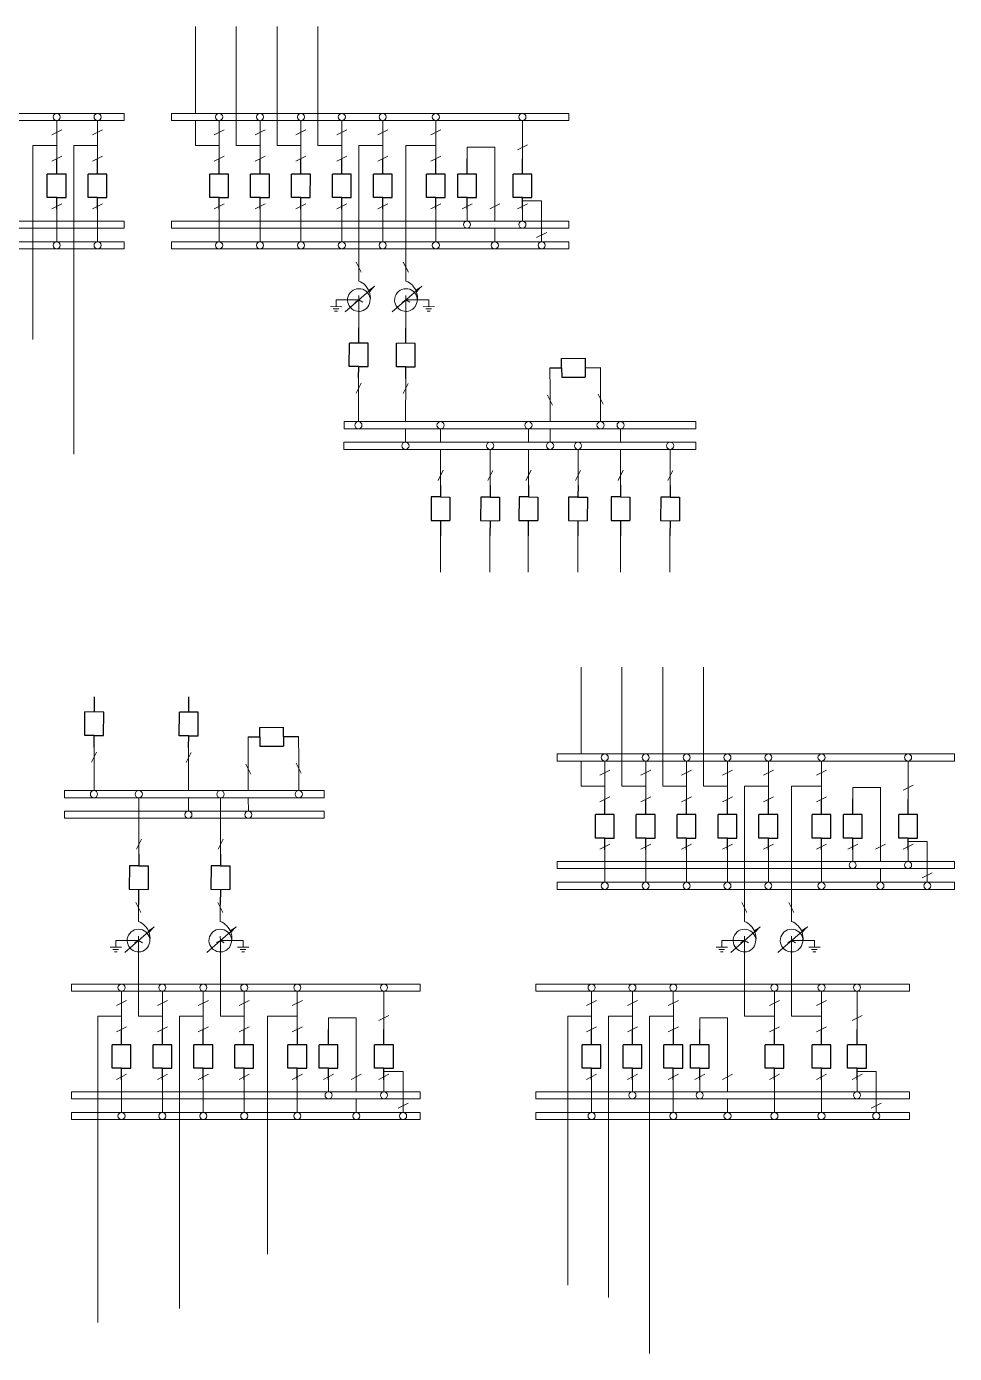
# Model space of a CAD drawing. Header units: millimetres. Extents: x 261 to 7736, y -4274 to -131.
# Drawn here: x 7341 to 7736, y -4259 to -3693 of the extents above; entities that cross this region are included whole.
import ezdxf

# ---------------------------------------------------------------- set-up
doc = ezdxf.new("R2010")
doc.units = ezdxf.units.MM
doc.layers.add('СХЕМА1', color=7, linetype='Continuous')
doc.layers.add('тонкая', color=7, linetype='Continuous', lineweight=20)
doc.layers.add('штриховка', color=2, linetype='Continuous', lineweight=20)

# ---------------------------------------------------------------- blocks, each defined once
blk = doc.blocks.new('Выключатель')
for p, q in [((0, 10), (0, 16.5)), ((-4, 0), (-4, 10)), ((-4, 10), (4, 10)), ((4, 0), (4, 10)), ((0, 0), (-4, 0)), ((0, 0), (4, 0)), ((0, -5), (0, 0))]:
    blk.add_line(p, q)

msp = doc.modelspace()

# ---------------------------------------------------------------- linework, layer by layer
at = {"lineweight": 15}
for p, q in [((7412.73, -3693.41), (7412.73, -3730.43)), ((7430.13, -3744.09), (7430.13, -3693.41)), ((7447.56, -3744.09), (7447.56, -3693.41)), ((7464.98, -3744.09), (7464.98, -3693.41)), ((7382.33, -3733.43), (7382.33, -3730.43)), ((7412.73, -3733.43), (7412.73, -3744.09)), ((7571.86, -3730.43), (7571.86, -3733.43)), ((7343.48, -3826.75), (7343.48, -3744.09)), ((7360.9, -3744.09), (7360.9, -3875.5)), ((7482.41, -3744.09), (7482.37, -3801.8)), ((7502.44, -3744.09), (7502.44, -3801.8)), ((7382.33, -3779.26), (7382.33, -3776.26)), ((7571.86, -3776.26), (7571.86, -3779.26)), ((7382.33, -3788.1), (7382.33, -3785.1)), ((7571.86, -3785.1), (7571.86, -3788.1)), ((7482.4, -3809.87), (7482.39, -3807.97)), ((7502.47, -3809.87), (7502.46, -3807.97)), ((7475.13, -3812.74), (7470.29, -3812.72)), ((7473.91, -3813.7), (7471.49, -3813.69)), ((7473.3, -3814.67), (7472.09, -3814.66)), ((7472.73, -3809.82), (7472.71, -3812.73)), ((7482.4, -3809.87), (7472.73, -3809.82)), ((7480.73, -3810.88), (7482.4, -3809.87)), ((7482.4, -3809.87), (7484.09, -3810.86)), ((7482.41, -3821.84), (7482.41, -3809.9)), ((7500.8, -3810.88), (7502.47, -3809.87)), ((7502.47, -3809.87), (7512.15, -3809.82)), ((7502.47, -3809.87), (7504.16, -3810.86)), ((7502.47, -3809.87), (7502.47, -3821.84)), ((7509.75, -3812.74), (7514.59, -3812.71)), ((7510.96, -3813.7), (7513.38, -3813.69)), ((7511.57, -3814.67), (7512.78, -3814.66)), ((7512.15, -3809.82), (7512.17, -3812.73)), ((7476.1, -3861.69), (7476.09, -3861.69)), ((7476.09, -3864.76), (7476.09, -3861.69)), ((7476.09, -3861.69), (7625.99, -3861.69)), ((7476.09, -3864.76), (7625.99, -3864.76)), ((7517.24, -3870.43), (7517.24, -3864.76)), ((7554.67, -3870.43), (7554.67, -3864.76)), ((7593.94, -3870.43), (7593.94, -3864.76)), ((7625.99, -3864.76), (7625.99, -3861.69)), ((7476.06, -3870.43), (7476.05, -3870.43)), ((7476.05, -3873.5), (7476.05, -3870.43)), ((7476.05, -3870.43), (7625.99, -3870.43)), ((7625.99, -3873.5), (7625.99, -3870.43)), ((7476.05, -3873.5), (7625.99, -3873.5)), ((7517.24, -3888.77), (7517.24, -3873.5)), ((7538.36, -3888.88), (7538.36, -3873.5)), ((7554.67, -3888.77), (7554.67, -3873.5)), ((7575.79, -3888.88), (7575.79, -3873.5)), ((7593.94, -3888.77), (7593.94, -3873.5)), ((7615.07, -3888.88), (7615.07, -3873.5)), ((7517.12, -3910.27), (7517.12, -3925.83)), ((7538.25, -3910.27), (7538.25, -3925.83)), ((7554.55, -3910.27), (7554.55, -3925.83)), ((7575.68, -3910.27), (7575.68, -3925.83)), ((7593.83, -3910.27), (7593.83, -3925.83)), ((7614.95, -3910.27), (7614.95, -3925.83)), ((7577.06, -3966.22), (7577.06, -4003.24)), ((7594.45, -4016.9), (7594.45, -3966.22)), ((7611.88, -4016.9), (7611.88, -3966.22)), ((7629.3, -4016.9), (7629.3, -3966.22)), ((7577.06, -4006.24), (7577.06, -4016.9)), ((7736.18, -4003.24), (7736.18, -4006.24)), ((7646.73, -4016.9), (7646.69, -4074.6)), ((7666.76, -4016.9), (7666.76, -4074.6)), ((7357.03, -4021.89), (7357.03, -4018.83)), ((7357.03, -4018.83), (7467.67, -4018.83)), ((7357.03, -4021.89), (7467.67, -4021.89)), ((7388.64, -4045.9), (7388.64, -4021.89)), ((7423.45, -4045.9), (7423.45, -4021.89)), ((7467.67, -4021.89), (7467.67, -4018.83)), ((7356.98, -4030.63), (7356.98, -4027.56)), ((7356.98, -4027.56), (7467.67, -4027.56)), ((7467.67, -4030.63), (7467.67, -4027.56)), ((7356.98, -4030.63), (7467.67, -4030.63)), ((7736.18, -4049.06), (7736.18, -4052.06)), ((7736.18, -4057.9), (7736.18, -4060.9)), ((7388.49, -4074.6), (7388.53, -4067.4)), ((7423.34, -4074.6), (7423.34, -4067.4)), ((7381.26, -4085.55), (7376.42, -4085.52)), ((7378.85, -4082.63), (7378.84, -4085.53)), ((7388.53, -4082.68), (7378.85, -4082.63)), ((7386.86, -4083.69), (7388.53, -4082.68)), ((7388.53, -4082.68), (7388.52, -4080.77)), ((7388.53, -4114.91), (7388.53, -4082.68)), ((7388.53, -4082.68), (7390.21, -4083.67)), ((7421.71, -4083.69), (7423.38, -4082.68)), ((7423.38, -4082.68), (7423.37, -4080.77)), ((7423.38, -4082.68), (7433.06, -4082.63)), ((7423.38, -4114.91), (7423.38, -4082.68)), ((7423.38, -4082.68), (7425.06, -4083.67)), ((7430.65, -4085.54), (7435.49, -4085.52)), ((7433.06, -4082.63), (7433.07, -4085.53)), ((7639.45, -4085.55), (7634.61, -4085.52)), ((7637.05, -4082.63), (7637.03, -4085.53)), ((7646.73, -4082.68), (7637.05, -4082.63)), ((7645.06, -4083.69), (7646.73, -4082.68)), ((7646.73, -4082.68), (7646.72, -4080.77)), ((7646.73, -4082.68), (7648.41, -4083.67)), ((7665.13, -4083.69), (7666.8, -4082.68)), ((7666.8, -4082.68), (7666.79, -4080.77)), ((7666.8, -4082.68), (7676.48, -4082.63)), ((7666.8, -4082.68), (7668.48, -4083.67)), ((7674.07, -4085.54), (7678.91, -4085.52)), ((7676.48, -4082.63), (7676.49, -4085.53)), ((7380.04, -4086.51), (7377.62, -4086.49)), ((7379.43, -4087.47), (7378.22, -4087.47)), ((7431.87, -4086.51), (7434.29, -4086.49)), ((7432.48, -4087.47), (7433.69, -4087.46)), ((7638.24, -4086.51), (7635.82, -4086.49)), ((7637.63, -4087.47), (7636.42, -4087.47)), ((7675.29, -4086.51), (7677.71, -4086.49)), ((7675.9, -4087.47), (7677.11, -4087.46)), ((7508.51, -4104.25), (7508.51, -4101.25)), ((7717, -4101.25), (7717, -4104.25)), ((7371.11, -4245.38), (7371.11, -4114.91)), ((7405.95, -4114.91), (7405.95, -4239.4)), ((7443.41, -4114.91), (7443.41, -4216.33)), ((7571.39, -4114.91), (7571.39, -4229.53)), ((7588.81, -4114.91), (7588.81, -4234.68)), ((7606.23, -4114.91), (7606.23, -4258.57)), ((7508.51, -4150.07), (7508.51, -4147.07)), ((7717, -4147.07), (7717, -4150.07)), ((7508.51, -4158.92), (7508.51, -4155.92)), ((7717, -4155.92), (7717, -4158.92))]:
    msp.add_line(p, q, dxfattribs=at)
at = {"color": 18, "lineweight": 15, "true_color": 0x000000}
for p, q in [((7563.86, -3848.36), (7563.81, -3838.8)), ((7585.36, -3848.24), (7585.31, -3838.69)), ((7482.29, -3843.23), (7482.23, -3861.69)), ((7502.36, -3843.34), (7502.3, -3861.69)), ((7563.86, -3848.36), (7563.89, -3861.69)), ((7585.36, -3848.24), (7585.38, -3861.69)), ((7481, -3861.76), (7481, -3861.72)), ((7481, -3861.76), (7481, -3861.72)), ((7487.19, -3864.75), (7487.19, -3864.82)), ((7502.29, -3864.76), (7502.27, -3870.43)), ((7515.3, -3861.69), (7515.3, -3861.69)), ((7563.89, -3864.76), (7563.91, -3870.43)), ((7480.95, -3870.5), (7480.95, -3870.46)), ((7369.62, -4000.36), (7369.56, -4018.83)), ((7409.87, -4000.47), (7409.81, -4018.83)), ((7435.27, -4005.49), (7435.22, -3995.93)), ((7456.76, -4005.38), (7456.71, -3995.82)), ((7435.27, -4005.49), (7435.3, -4018.83)), ((7456.76, -4005.38), (7456.79, -4018.83)), ((7386.71, -4018.83), (7386.71, -4018.83)), ((7409.8, -4021.89), (7409.78, -4027.57)), ((7435.3, -4021.89), (7435.31, -4027.56))]:
    msp.add_line(p, q, dxfattribs=at)
at = {"lineweight": 15}
for centre, radius in [((7353.64, -3731.93), 1.5), ((7371.06, -3731.93), 1.5), ((7422.87, -3731.93), 1.5), ((7440.29, -3731.93), 1.5), ((7457.72, -3731.93), 1.5), ((7475.14, -3731.93), 1.5), ((7492.57, -3731.93), 1.5), ((7515.2, -3731.93), 1.5), ((7552.11, -3731.93), 1.5), ((7528.51, -3777.76), 1.5), ((7552.11, -3777.76), 1.5), ((7353.64, -3786.6), 1.5), ((7371.06, -3786.6), 1.5), ((7422.87, -3786.6), 1.5), ((7440.29, -3786.6), 1.5), ((7457.72, -3786.6), 1.5), ((7475.14, -3786.6), 1.5), ((7492.56, -3786.6), 1.5), ((7515.2, -3786.6), 1.5), ((7540.33, -3786.6), 1.5), ((7560.28, -3786.6), 1.5), ((7482.2, -3863.23), 1.53), ((7517.22, -3863.23), 1.53), ((7554.65, -3863.23), 1.53), ((7585.38, -3863.23), 1.53), ((7593.92, -3863.23), 1.53), ((7502.24, -3871.96), 1.53), ((7538.34, -3871.96), 1.53), ((7563.89, -3871.96), 1.53), ((7575.77, -3871.96), 1.53), ((7615.05, -3871.96), 1.53), ((7587.19, -4004.74), 1.5), ((7604.62, -4004.74), 1.5), ((7622.04, -4004.74), 1.5), ((7639.46, -4004.74), 1.5), ((7656.89, -4004.74), 1.5), ((7679.53, -4004.74), 1.5), ((7716.44, -4004.74), 1.5), ((7369.53, -4020.36), 1.53), ((7388.62, -4020.36), 1.53), ((7423.43, -4020.36), 1.53), ((7456.79, -4020.36), 1.53), ((7409.75, -4029.1), 1.53), ((7435.3, -4029.1), 1.53), ((7692.83, -4050.56), 1.5), ((7716.44, -4050.56), 1.5), ((7587.19, -4059.4), 1.5), ((7604.61, -4059.4), 1.5), ((7622.04, -4059.4), 1.5), ((7639.46, -4059.4), 1.5), ((7656.89, -4059.4), 1.5), ((7679.52, -4059.4), 1.5), ((7704.65, -4059.4), 1.5), ((7724.6, -4059.4), 1.5), ((7381.27, -4102.75), 1.5), ((7398.69, -4102.75), 1.5), ((7416.11, -4102.75), 1.5), ((7433.54, -4102.75), 1.5), ((7456.18, -4102.75), 1.5), ((7493.09, -4102.75), 1.5), ((7581.55, -4102.75), 1.5), ((7598.97, -4102.75), 1.5), ((7616.39, -4102.75), 1.5), ((7659.49, -4102.75), 1.5), ((7679.53, -4102.75), 1.5), ((7694.66, -4102.75), 1.5), ((7469.49, -4148.57), 1.5), ((7493.09, -4148.57), 1.5), ((7598.97, -4148.57), 1.5), ((7627.65, -4148.57), 1.5), ((7694.66, -4148.57), 1.5), ((7381.26, -4157.42), 1.5), ((7398.69, -4157.42), 1.5), ((7416.11, -4157.42), 1.5), ((7433.54, -4157.42), 1.5), ((7456.17, -4157.42), 1.5), ((7481.3, -4157.42), 1.5), ((7501.25, -4157.42), 1.5), ((7581.54, -4157.42), 1.5), ((7616.39, -4157.42), 1.5), ((7639.47, -4157.42), 1.5), ((7659.49, -4157.42), 1.5), ((7679.52, -4157.42), 1.5), ((7702.83, -4157.42), 1.5)]:
    msp.add_circle(centre, radius, dxfattribs=at)
for centre, radius, start, end in [((7479.62, -3808.97), 7.68, 329.6801, 69.0453), ((7499.69, -3808.97), 7.68, 329.6801, 69.0453), ((7482.41, -3809.9), 4.84, 0.3004, 322.576), ((7502.47, -3809.9), 4.84, 0.3004, 322.576), ((7385.75, -4081.77), 7.68, 329.6801, 69.0453), ((7420.59, -4081.77), 7.68, 329.6801, 69.0453), ((7643.94, -4081.77), 7.68, 329.6801, 69.0453), ((7664.01, -4081.77), 7.68, 329.6801, 69.0453), ((7388.53, -4082.71), 4.84, 0.3004, 322.576), ((7423.38, -4082.71), 4.84, 0.3004, 322.576), ((7646.73, -4082.71), 4.84, 0.3004, 322.576), ((7666.8, -4082.71), 4.84, 0.3004, 322.576)]:
    msp.add_arc(centre, radius, start, end, dxfattribs=at)
at = {"layer": 'СХЕМА1', "lineweight": 15}
for p, q in [((7355.79, -3737.36), (7351.51, -3739.5)), ((7373.22, -3737.36), (7368.93, -3739.5)), ((7425.02, -3737.36), (7420.74, -3739.5)), ((7442.45, -3737.36), (7438.16, -3739.5)), ((7459.87, -3737.36), (7455.59, -3739.5)), ((7477.3, -3737.36), (7473.01, -3739.5)), ((7494.72, -3737.36), (7490.44, -3739.5)), ((7517.36, -3737.36), (7513.07, -3739.5)), ((7554.27, -3743.77), (7549.98, -3745.91)), ((7355.79, -3748.68), (7351.51, -3750.82)), ((7373.22, -3748.68), (7368.93, -3750.82)), ((7425.02, -3748.68), (7420.74, -3750.82)), ((7442.45, -3748.68), (7438.16, -3750.82)), ((7459.87, -3748.68), (7455.59, -3750.82)), ((7477.3, -3748.68), (7473.01, -3750.82)), ((7494.72, -3748.68), (7490.43, -3750.82)), ((7517.36, -3748.68), (7513.07, -3750.82)), ((7355.79, -3768.86), (7351.51, -3771)), ((7373.22, -3768.86), (7368.93, -3771)), ((7425.02, -3768.86), (7420.74, -3771)), ((7442.45, -3768.86), (7438.16, -3771)), ((7459.87, -3768.86), (7455.59, -3771)), ((7477.3, -3768.86), (7473.01, -3771)), ((7494.72, -3768.86), (7490.43, -3771)), ((7517.36, -3768.86), (7513.07, -3771)), ((7530.67, -3768.86), (7526.38, -3771)), ((7542.48, -3768.86), (7538.19, -3771)), ((7554.27, -3768.86), (7549.98, -3771)), ((7562.43, -3781.1), (7558.15, -3783.24)), ((7589.35, -4010.16), (7585.06, -4012.3)), ((7606.77, -4010.16), (7602.48, -4012.3)), ((7624.19, -4010.16), (7619.91, -4012.3)), ((7641.62, -4010.16), (7637.33, -4012.3)), ((7659.04, -4010.16), (7654.76, -4012.3)), ((7681.68, -4010.16), (7677.4, -4012.3)), ((7718.59, -4016.57), (7714.3, -4018.71)), ((7589.35, -4021.48), (7585.06, -4023.63)), ((7606.77, -4021.48), (7602.48, -4023.63)), ((7624.19, -4021.48), (7619.91, -4023.63)), ((7641.62, -4021.48), (7637.33, -4023.63)), ((7659.04, -4021.48), (7654.76, -4023.63)), ((7681.68, -4021.48), (7677.39, -4023.63)), ((7589.35, -4041.66), (7585.06, -4043.81)), ((7606.77, -4041.66), (7602.48, -4043.81)), ((7624.19, -4041.66), (7619.91, -4043.81)), ((7641.62, -4041.66), (7637.33, -4043.81)), ((7659.04, -4041.66), (7654.76, -4043.81)), ((7681.68, -4041.66), (7677.39, -4043.81)), ((7694.99, -4041.66), (7690.71, -4043.81)), ((7706.8, -4041.66), (7702.51, -4043.8)), ((7718.59, -4041.66), (7714.31, -4043.81)), ((7726.75, -4053.91), (7722.47, -4056.05)), ((7383.42, -4108.17), (7379.14, -4110.31)), ((7400.85, -4108.17), (7396.56, -4110.31)), ((7418.27, -4108.17), (7413.98, -4110.31)), ((7435.69, -4108.17), (7431.41, -4110.31)), ((7458.33, -4108.17), (7454.05, -4110.31)), ((7583.7, -4108.17), (7579.42, -4110.31)), ((7601.13, -4108.17), (7596.84, -4110.31)), ((7618.55, -4108.17), (7614.26, -4110.31)), ((7661.65, -4108.17), (7657.36, -4110.31)), ((7681.68, -4108.17), (7677.39, -4110.31)), ((7383.42, -4119.5), (7379.14, -4121.64)), ((7400.84, -4119.5), (7396.56, -4121.64)), ((7418.27, -4119.5), (7413.98, -4121.64)), ((7435.69, -4119.5), (7431.41, -4121.64)), ((7458.33, -4119.5), (7454.05, -4121.64)), ((7495.24, -4114.58), (7490.95, -4116.73)), ((7583.7, -4119.5), (7579.42, -4121.64)), ((7601.13, -4119.5), (7596.84, -4121.64)), ((7618.55, -4119.5), (7614.26, -4121.64)), ((7661.65, -4119.5), (7657.36, -4121.64)), ((7681.68, -4119.5), (7677.39, -4121.64)), ((7696.81, -4114.58), (7692.53, -4116.73)), ((7383.42, -4139.67), (7379.13, -4141.82)), ((7400.84, -4139.67), (7396.56, -4141.82)), ((7418.27, -4139.67), (7413.98, -4141.82)), ((7435.69, -4139.67), (7431.41, -4141.82)), ((7458.33, -4139.67), (7454.04, -4141.82)), ((7471.64, -4139.67), (7467.36, -4141.82)), ((7483.45, -4139.67), (7479.16, -4141.82)), ((7495.24, -4139.67), (7490.96, -4141.82)), ((7583.7, -4139.67), (7579.41, -4141.82)), ((7601.12, -4139.67), (7596.84, -4141.82)), ((7618.55, -4139.67), (7614.26, -4141.82)), ((7629.81, -4139.67), (7625.52, -4141.82)), ((7641.62, -4139.67), (7637.33, -4141.82)), ((7661.65, -4139.67), (7657.36, -4141.82)), ((7681.68, -4139.67), (7677.39, -4141.82)), ((7696.82, -4139.67), (7692.53, -4141.82)), ((7503.41, -4151.92), (7499.12, -4154.06)), ((7704.98, -4151.92), (7700.7, -4154.06))]:
    msp.add_line(p, q, dxfattribs=at)
at = {"layer": 'СХЕМА1', "color": 18, "lineweight": 15, "true_color": 0x000000}
for p, q in [((7483.41, -3797.99), (7481.27, -3793.7)), ((7503.48, -3797.99), (7501.34, -3793.7)), ((7483.35, -3845.3), (7481.21, -3849.58)), ((7503.42, -3845.41), (7501.27, -3849.7)), ((7564.96, -3854.74), (7562.82, -3850.45)), ((7586.45, -3854.25), (7584.31, -3849.96)), ((7516.18, -3886.7), (7518.32, -3882.42)), ((7537.31, -3886.82), (7539.45, -3882.53)), ((7553.61, -3886.7), (7555.75, -3882.42)), ((7574.74, -3886.82), (7576.88, -3882.53)), ((7592.88, -3886.7), (7595.03, -3882.42)), ((7614.01, -3886.82), (7616.15, -3882.53)), ((7370.68, -4002.43), (7368.54, -4006.72)), ((7410.93, -4002.54), (7408.79, -4006.83)), ((7436.37, -4011.87), (7434.22, -4007.58)), ((7457.86, -4011.38), (7455.72, -4007.1)), ((7387.59, -4043.84), (7389.73, -4039.55)), ((7422.4, -4043.84), (7424.54, -4039.55)), ((7389.54, -4070.79), (7387.4, -4066.5)), ((7424.39, -4070.79), (7422.24, -4066.5)), ((7647.74, -4070.79), (7645.59, -4066.5)), ((7667.8, -4070.79), (7665.66, -4066.5))]:
    msp.add_line(p, q, dxfattribs=at)
at = {"layer": 'тонкая', "color": 18, "lineweight": 15, "true_color": 0x000000}
for p, q in [((7476.59, -3814.95), (7489.11, -3804.03)), ((7496.65, -3814.95), (7509.18, -3804.03)), ((7382.71, -4087.75), (7395.24, -4076.83)), ((7417.56, -4087.75), (7430.08, -4076.83)), ((7640.91, -4087.75), (7653.43, -4076.83)), ((7660.98, -4087.75), (7673.5, -4076.83))]:
    msp.add_line(p, q, dxfattribs=at)
for points in [[(7486.42, -3805.59), (7487.2, -3806.49), (7489.5, -3803.69)], [(7506.49, -3805.59), (7507.27, -3806.49), (7509.57, -3803.69)], [(7392.54, -4078.39), (7393.32, -4079.29), (7395.62, -4076.49)], [(7427.39, -4078.39), (7428.17, -4079.29), (7430.47, -4076.49)], [(7650.74, -4078.39), (7651.52, -4079.29), (7653.82, -4076.49)], [(7670.81, -4078.39), (7671.59, -4079.29), (7673.89, -4076.49)]]:
    msp.add_solid(points, dxfattribs=at)
at = {"layer": 'штриховка', "color": 0, "lineweight": 15}
for p, q in [((7382.33, -3730.43), (7156.07, -3730.43)), ((7382.33, -3733.43), (7156.07, -3733.43)), ((7353.64, -3744.75), (7353.64, -3733.43)), ((7371.07, -3744.75), (7371.06, -3733.43)), ((7571.86, -3730.43), (7402.61, -3730.43)), ((7402.61, -3730.43), (7402.61, -3733.43)), ((7571.86, -3733.43), (7402.61, -3733.43)), ((7422.87, -3744.75), (7422.87, -3733.43)), ((7440.3, -3744.75), (7440.29, -3733.43)), ((7457.72, -3744.75), (7457.72, -3733.43)), ((7475.15, -3744.75), (7475.14, -3733.43)), ((7492.57, -3744.75), (7492.57, -3733.43)), ((7515.21, -3744.75), (7515.2, -3733.43)), ((7552.12, -3744.75), (7552.11, -3733.43)), ((7353.64, -3744.09), (7343.48, -3744.09)), ((7353.64, -3749.76), (7353.64, -3744.75)), ((7371.07, -3744.09), (7360.9, -3744.09)), ((7371.07, -3749.76), (7371.07, -3744.75)), ((7422.87, -3744.09), (7412.73, -3744.09)), ((7422.87, -3749.76), (7422.87, -3744.75)), ((7440.3, -3744.09), (7430.13, -3744.09)), ((7440.3, -3749.76), (7440.3, -3744.75)), ((7457.72, -3744.09), (7447.56, -3744.09)), ((7457.72, -3749.76), (7457.72, -3744.75)), ((7475.15, -3744.09), (7464.98, -3744.09)), ((7475.15, -3749.76), (7475.15, -3744.75)), ((7492.57, -3744.09), (7482.41, -3744.09)), ((7492.57, -3749.76), (7492.57, -3744.75)), ((7515.21, -3744.09), (7502.44, -3744.09)), ((7515.21, -3749.76), (7515.21, -3744.75)), ((7528.52, -3749.76), (7528.52, -3744.75)), ((7540.33, -3744.75), (7528.52, -3744.75)), ((7540.33, -3776.26), (7540.33, -3744.75)), ((7552.12, -3749.76), (7552.12, -3744.75)), ((7560.28, -3767.65), (7552.11, -3767.64)), ((7560.28, -3776.26), (7560.28, -3767.65)), ((7353.64, -3776.26), (7353.64, -3771.25)), ((7371.06, -3776.26), (7371.06, -3771.25)), ((7422.87, -3785.1), (7422.87, -3771.25)), ((7440.29, -3776.26), (7440.29, -3771.25)), ((7457.72, -3776.26), (7457.72, -3771.25)), ((7475.14, -3776.26), (7475.14, -3771.25)), ((7492.56, -3776.26), (7492.56, -3771.25)), ((7515.2, -3776.26), (7515.2, -3771.25)), ((7528.51, -3776.26), (7528.51, -3771.25)), ((7552.11, -3776.26), (7552.11, -3771.25)), ((7382.33, -3776.26), (7156.07, -3776.26)), ((7382.33, -3779.26), (7156.07, -3779.26)), ((7353.64, -3785.1), (7353.64, -3776.26)), ((7371.06, -3785.1), (7371.06, -3776.26)), ((7402.61, -3776.26), (7402.61, -3779.26)), ((7571.86, -3776.26), (7402.61, -3776.26)), ((7571.86, -3779.26), (7402.61, -3779.26)), ((7440.29, -3785.1), (7440.29, -3776.26)), ((7457.72, -3785.1), (7457.72, -3776.26)), ((7475.14, -3785.1), (7475.14, -3776.26)), ((7492.56, -3785.1), (7492.56, -3776.26)), ((7515.2, -3785.1), (7515.2, -3776.26)), ((7540.33, -3785.1), (7540.33, -3779.26)), ((7560.28, -3785.1), (7560.28, -3776.26)), ((7382.33, -3785.1), (7156.07, -3785.1)), ((7402.61, -3785.1), (7402.61, -3788.1)), ((7571.86, -3785.1), (7402.61, -3785.1)), ((7382.33, -3788.1), (7156.07, -3788.1)), ((7571.86, -3788.1), (7402.61, -3788.1)), ((7736.18, -4003.24), (7566.94, -4003.24)), ((7566.94, -4003.24), (7566.94, -4006.24)), ((7736.18, -4006.24), (7566.94, -4006.24)), ((7587.2, -4017.56), (7587.19, -4006.24)), ((7604.62, -4017.56), (7604.62, -4006.24)), ((7622.04, -4017.56), (7622.04, -4006.24)), ((7639.47, -4017.56), (7639.46, -4006.24)), ((7656.89, -4017.56), (7656.89, -4006.24)), ((7679.53, -4017.56), (7679.53, -4006.24)), ((7716.44, -4017.56), (7716.44, -4006.24)), ((7587.2, -4016.9), (7577.06, -4016.9)), ((7587.2, -4022.56), (7587.2, -4017.56)), ((7604.62, -4016.9), (7594.45, -4016.9)), ((7604.62, -4022.56), (7604.62, -4017.56)), ((7622.04, -4016.9), (7611.88, -4016.9)), ((7622.04, -4022.56), (7622.04, -4017.56)), ((7639.47, -4016.9), (7629.3, -4016.9)), ((7639.47, -4022.56), (7639.47, -4017.56)), ((7656.89, -4016.9), (7646.73, -4016.9)), ((7656.89, -4022.56), (7656.89, -4017.56)), ((7679.53, -4016.9), (7666.76, -4016.9)), ((7679.53, -4022.56), (7679.53, -4017.56)), ((7692.84, -4022.56), (7692.84, -4017.56)), ((7704.65, -4017.56), (7692.84, -4017.56)), ((7704.65, -4049.06), (7704.65, -4017.56)), ((7716.44, -4022.56), (7716.44, -4017.56)), ((7724.6, -4040.45), (7716.44, -4040.45)), ((7724.6, -4049.06), (7724.6, -4040.45)), ((7587.19, -4057.9), (7587.19, -4044.06)), ((7604.61, -4049.06), (7604.61, -4044.06)), ((7622.04, -4049.06), (7622.04, -4044.06)), ((7639.46, -4049.06), (7639.46, -4044.06)), ((7656.89, -4049.06), (7656.89, -4044.06)), ((7679.52, -4049.06), (7679.52, -4044.06)), ((7692.83, -4049.06), (7692.84, -4044.06)), ((7716.44, -4049.06), (7716.44, -4044.06)), ((7566.93, -4049.06), (7566.93, -4052.06)), ((7736.18, -4049.06), (7566.94, -4049.06)), ((7736.18, -4052.06), (7566.94, -4052.06)), ((7604.61, -4057.9), (7604.61, -4049.06)), ((7622.04, -4057.9), (7622.04, -4049.06)), ((7639.46, -4057.9), (7639.46, -4049.06)), ((7656.89, -4057.9), (7656.89, -4049.06)), ((7679.52, -4057.9), (7679.52, -4049.06)), ((7704.65, -4057.9), (7704.65, -4052.06)), ((7724.6, -4057.9), (7724.6, -4049.06)), ((7566.93, -4057.9), (7566.93, -4060.9)), ((7736.18, -4057.9), (7566.94, -4057.9)), ((7736.18, -4060.9), (7566.94, -4060.9)), ((7646.73, -4114.91), (7646.73, -4082.68)), ((7666.78, -4114.91), (7666.8, -4082.68)), ((7508.51, -4101.25), (7359.96, -4101.25)), ((7359.96, -4101.25), (7359.96, -4104.25)), ((7717, -4101.25), (7557.82, -4101.25)), ((7557.82, -4101.25), (7557.82, -4104.25)), ((7508.51, -4104.25), (7359.96, -4104.25)), ((7381.27, -4115.57), (7381.27, -4104.25)), ((7398.7, -4115.57), (7398.69, -4104.25)), ((7416.12, -4115.57), (7416.11, -4104.25)), ((7433.54, -4115.57), (7433.54, -4104.25)), ((7456.18, -4115.57), (7456.18, -4104.25)), ((7493.09, -4115.57), (7493.09, -4104.25)), ((7717, -4104.25), (7557.82, -4104.25)), ((7581.55, -4115.57), (7581.55, -4104.25)), ((7598.98, -4115.57), (7598.97, -4104.25)), ((7616.4, -4115.57), (7616.39, -4104.25)), ((7659.5, -4115.57), (7659.49, -4104.25)), ((7679.53, -4115.57), (7679.53, -4104.25)), ((7694.67, -4115.57), (7694.66, -4104.25)), ((7381.27, -4114.91), (7371.11, -4114.91)), ((7381.27, -4120.57), (7381.27, -4115.57)), ((7398.7, -4114.91), (7388.53, -4114.91)), ((7398.7, -4120.57), (7398.7, -4115.57)), ((7416.12, -4114.91), (7405.95, -4114.91)), ((7416.12, -4120.57), (7416.12, -4115.57)), ((7433.54, -4114.91), (7423.38, -4114.91)), ((7433.54, -4120.57), (7433.54, -4115.57)), ((7456.18, -4114.91), (7443.41, -4114.91)), ((7456.18, -4120.57), (7456.18, -4115.57)), ((7469.49, -4120.57), (7469.49, -4115.57)), ((7481.3, -4115.57), (7469.49, -4115.57)), ((7481.3, -4147.07), (7481.3, -4115.57)), ((7493.09, -4120.57), (7493.09, -4115.57)), ((7581.55, -4114.91), (7571.39, -4114.91)), ((7581.55, -4120.57), (7581.55, -4115.57)), ((7598.98, -4114.91), (7588.81, -4114.91)), ((7598.98, -4120.57), (7598.98, -4115.57)), ((7616.4, -4114.91), (7606.23, -4114.91)), ((7616.4, -4120.57), (7616.4, -4115.57)), ((7627.66, -4120.57), (7627.66, -4115.57)), ((7639.47, -4115.57), (7627.66, -4115.57)), ((7639.47, -4147.07), (7639.47, -4115.57)), ((7659.5, -4114.91), (7646.73, -4114.91)), ((7659.5, -4120.57), (7659.5, -4115.57)), ((7679.53, -4114.91), (7666.76, -4114.91)), ((7679.53, -4120.57), (7679.53, -4115.57)), ((7694.67, -4120.57), (7694.67, -4115.57)), ((7381.26, -4147.07), (7381.26, -4142.07)), ((7398.69, -4147.07), (7398.69, -4142.07)), ((7416.11, -4147.07), (7416.11, -4142.07)), ((7433.54, -4147.07), (7433.54, -4142.07)), ((7456.17, -4147.07), (7456.18, -4142.07)), ((7469.49, -4147.07), (7469.49, -4142.07)), ((7501.25, -4138.46), (7493.09, -4138.46)), ((7493.09, -4147.07), (7493.09, -4142.07)), ((7501.25, -4147.07), (7501.25, -4138.46)), ((7581.54, -4147.07), (7581.55, -4142.07)), ((7598.97, -4147.07), (7598.97, -4142.07)), ((7616.39, -4147.07), (7616.39, -4142.07)), ((7627.65, -4147.07), (7627.65, -4142.07)), ((7659.49, -4147.07), (7659.49, -4142.07)), ((7679.52, -4147.07), (7679.52, -4142.07)), ((7702.83, -4138.46), (7694.66, -4138.46)), ((7694.66, -4147.07), (7694.66, -4142.07)), ((7702.83, -4147.07), (7702.83, -4138.46)), ((7359.95, -4147.07), (7359.95, -4150.07)), ((7508.51, -4147.07), (7359.95, -4147.07)), ((7381.26, -4155.92), (7381.26, -4147.07)), ((7398.69, -4155.92), (7398.69, -4147.07)), ((7416.11, -4155.92), (7416.11, -4147.07)), ((7433.54, -4155.92), (7433.54, -4147.07)), ((7456.17, -4155.92), (7456.17, -4147.07)), ((7501.25, -4155.92), (7501.25, -4147.07)), ((7557.82, -4147.07), (7557.82, -4150.07)), ((7717, -4147.07), (7557.82, -4147.07)), ((7581.54, -4155.92), (7581.54, -4147.07)), ((7616.39, -4155.92), (7616.39, -4147.07)), ((7659.49, -4155.92), (7659.49, -4147.07)), ((7679.52, -4155.92), (7679.52, -4147.07)), ((7702.83, -4155.92), (7702.83, -4147.07)), ((7508.51, -4150.07), (7359.95, -4150.07)), ((7481.3, -4155.92), (7481.3, -4150.07)), ((7717, -4150.07), (7557.82, -4150.07)), ((7639.47, -4155.92), (7639.47, -4150.07)), ((7359.95, -4155.92), (7359.95, -4158.92)), ((7508.51, -4155.92), (7359.95, -4155.92)), ((7508.51, -4158.92), (7359.95, -4158.92)), ((7557.82, -4155.92), (7557.82, -4158.92)), ((7717, -4155.92), (7557.82, -4155.92)), ((7717, -4158.92), (7557.82, -4158.92))]:
    msp.add_line(p, q, dxfattribs=at)

# ---------------------------------------------------------------- block references
at = {"lineweight": 15, "xscale": -1, "rotation": 359.9830018169337}
for p in [(7353.64, -3766.25), (7371.06, -3766.25), (7422.87, -3766.25), (7440.29, -3766.25), (7457.72, -3766.25), (7475.14, -3766.25), (7492.57, -3766.25), (7515.2, -3766.25), (7528.51, -3766.25), (7552.11, -3766.25), (7587.19, -4039.06), (7604.62, -4039.06), (7622.04, -4039.06), (7639.46, -4039.06), (7656.89, -4039.06), (7679.53, -4039.06), (7692.84, -4039.06), (7716.44, -4039.06), (7381.27, -4137.07), (7398.69, -4137.07), (7416.11, -4137.07), (7433.54, -4137.07), (7456.18, -4137.07), (7469.49, -4137.07), (7493.09, -4137.07), (7581.55, -4137.07), (7598.97, -4137.07), (7616.39, -4137.07), (7627.66, -4137.07), (7659.49, -4137.07), (7679.53, -4137.07), (7694.66, -4137.07)]:
    msp.add_blockref('Выключатель', p, dxfattribs=at)
at = {"color": 18, "lineweight": 15, "true_color": 0x000000, "xscale": -1}
for p, rotation in [((7482.32, -3838.23), 359.6995649351103), ((7502.39, -3838.34), 359.6995649351103), ((7517.21, -3893.77), 179.6995649351101), ((7538.33, -3893.88), 179.6995649351101), ((7554.64, -3893.77), 179.6995649351101), ((7575.77, -3893.88), 179.6995649351101), ((7593.91, -3893.77), 179.6995649351101), ((7615.04, -3893.88), 179.6995649351101), ((7369.65, -3995.36), 359.6995649351103), ((7409.9, -3995.47), 359.6995649351103), ((7388.62, -4050.9), 179.6995649351101), ((7423.43, -4050.9), 179.6995649351101)]:
    msp.add_blockref('Выключатель', p, dxfattribs=dict(at, rotation=rotation))
at = {"color": 18, "lineweight": 15, "true_color": 0x000000, "rotation": 270.3004350648897}
for p in [(7568.81, -3838.78), (7440.22, -3995.91)]:
    msp.add_blockref('Выключатель', p, dxfattribs=at)

doc.saveas('drawing.dxf')
